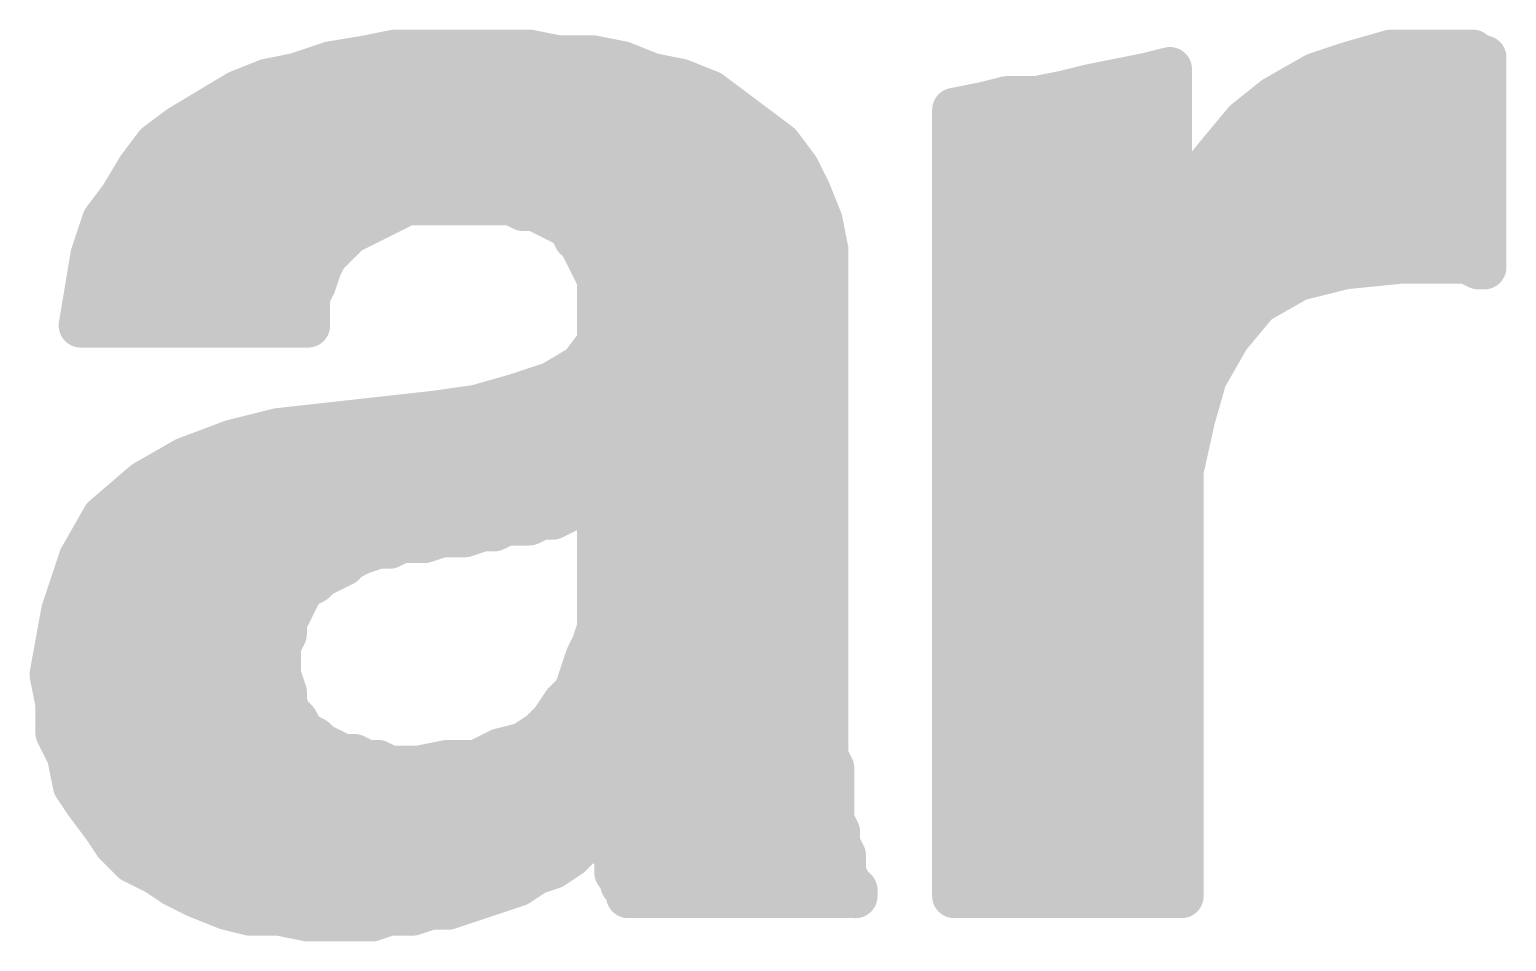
# Model space of a CAD drawing. Extents: x -39 to 68, y -22 to 43.
# Drawn here: x 11.235 to 13.771, y 38.708 to 40.274 of the extents above; entities that cross this region are included whole.
import ezdxf

# ---------------------------------------------------------------- set-up
doc = ezdxf.new("R2010")
doc.units = 0
doc.layers.add('21', color=41, linetype='CONTINUOUS')

msp = doc.modelspace()

# ---------------------------------------------------------------- linework, layer by layer
at = {"layer": '21', "const_width": 0.0762}
for points in [[(11.6932, 40.196), (11.7532, 40.216)], [(11.7532, 40.216), (11.8132, 40.226)], [(11.8132, 40.226), (11.8632, 40.236)], [(11.8512, 40.2336), (12.1052, 40.2336)], [(11.8632, 40.236), (12.0932, 40.236)], [(12.0932, 40.236), (12.1432, 40.226)], [(12.1432, 40.226), (12.2032, 40.226)], [(12.2032, 40.226), (12.2532, 40.216)], [(12.2532, 40.216), (12.3032, 40.196)], [(13.4432, 40.196), (13.5032, 40.216)], [(13.5032, 40.216), (13.5732, 40.236)], [(13.5648, 40.2336), (13.7156, 40.2336)], [(13.5732, 40.236), (13.7132, 40.236)], [(13.7132, 40.236), (13.7232, 40.226)], [(13.7232, 40.226), (13.7332, 40.226)], [(13.7332, 40.226), (13.7332, 39.866)], [(11.6432, 40.186), (11.6932, 40.196)], [(12.3032, 40.196), (12.3532, 40.186)], [(13.1032, 40.186), (13.1532, 40.196)], [(13.1532, 40.196), (13.1932, 40.206)], [(13.1932, 40.206), (13.1932, 39.936)], [(13.3732, 40.156), (13.4432, 40.196)], [(11.5432, 40.136), (11.5932, 40.166)], [(11.5932, 40.166), (11.6432, 40.186)], [(12.3532, 40.186), (12.4032, 40.166)], [(12.4032, 40.166), (12.4432, 40.136)], [(12.9632, 40.156), (13.0132, 40.166)], [(13.0132, 40.166), (13.0532, 40.176)], [(13.0532, 40.176), (13.1032, 40.186)], [(11.5789, 40.1574), (12.4147, 40.1574)], [(12.8232, 40.136), (12.8732, 40.146)], [(12.8732, 40.146), (12.9132, 40.156)], [(12.9132, 40.156), (12.9632, 40.156)], [(12.9702, 40.1574), (13.1932, 40.1574)], [(13.3232, 40.116), (13.3732, 40.156)], [(13.3757, 40.1574), (13.7332, 40.1574)], [(11.4932, 40.106), (11.5432, 40.136)], [(12.4432, 40.136), (12.4832, 40.106)], [(12.8232, 39.966), (12.8232, 40.136)], [(13.2732, 40.056), (13.3232, 40.116)], [(11.4532, 40.076), (11.4932, 40.106)], [(12.4832, 40.106), (12.5232, 40.076)], [(11.4232, 40.036), (11.4532, 40.076)], [(11.4601, 40.0812), (12.5163, 40.0812)], [(12.5232, 40.076), (12.5532, 40.036)], [(12.8232, 40.0812), (13.1932, 40.0812)], [(13.2942, 40.0812), (13.7332, 40.0812)], [(11.3932, 39.986), (11.4232, 40.036)], [(12.5532, 40.036), (12.5732, 39.996)], [(13.2332, 40.006), (13.2732, 40.056)], [(11.3632, 39.946), (11.3932, 39.986)], [(11.4046, 40.005), (12.5687, 40.005)], [(12.5732, 39.996), (12.5932, 39.946)], [(12.8232, 40.005), (13.1932, 40.005)], [(13.1932, 39.936), (13.2332, 40.006)], [(13.2326, 40.005), (13.7332, 40.005)], [(11.8632, 39.966), (11.8432, 39.956)], [(11.8832, 39.976), (11.8632, 39.966)], [(12.0632, 39.976), (11.8832, 39.976)], [(12.0832, 39.966), (12.0632, 39.976)], [(12.1032, 39.966), (12.0832, 39.966)], [(12.1232, 39.956), (12.1032, 39.966)], [(12.8232, 38.786), (12.8232, 39.966)], [(11.3432, 39.886), (11.3632, 39.946)], [(11.8032, 39.936), (11.7832, 39.926)], [(11.8232, 39.946), (11.8032, 39.936)], [(11.8432, 39.956), (11.8232, 39.946)], [(12.1432, 39.946), (12.1232, 39.956)], [(12.1632, 39.936), (12.1432, 39.946)], [(12.1732, 39.916), (12.1632, 39.936)], [(12.5932, 39.946), (12.6032, 39.896)], [(11.3575, 39.9288), (11.7888, 39.9288)], [(11.7732, 39.916), (11.7532, 39.896)], [(11.7832, 39.926), (11.7732, 39.916)], [(12.1668, 39.9288), (12.5966, 39.9288)], [(12.1832, 39.906), (12.1732, 39.916)], [(12.8232, 39.9288), (13.7332, 39.9288)], [(11.3332, 39.826), (11.3432, 39.886)], [(11.7432, 39.886), (11.7332, 39.866)], [(11.7532, 39.896), (11.7432, 39.886)], [(12.1932, 39.886), (12.1832, 39.906)], [(12.2032, 39.866), (12.1932, 39.886)], [(12.6032, 39.896), (12.6032, 39.026)], [(11.7332, 39.866), (11.7232, 39.836)], [(12.2132, 39.846), (12.2032, 39.866)], [(13.4932, 39.866), (13.4132, 39.846)], [(13.5932, 39.876), (13.4932, 39.866)], [(13.7032, 39.876), (13.5932, 39.876)], [(13.7232, 39.866), (13.7032, 39.876)], [(13.7332, 39.866), (13.7232, 39.866)], [(11.3376, 39.8526), (11.7287, 39.8526)], [(11.7232, 39.836), (11.7132, 39.816)], [(12.2099, 39.8526), (12.6032, 39.8526)], [(12.2132, 39.736), (12.2132, 39.846)], [(12.8232, 39.8526), (13.4396, 39.8526)], [(13.4132, 39.846), (13.3432, 39.806)], [(11.3232, 39.766), (11.3332, 39.826)], [(11.7132, 39.816), (11.7132, 39.766)], [(13.3432, 39.806), (13.2932, 39.746)], [(11.7132, 39.766), (11.3232, 39.766)], [(11.3249, 39.7764), (11.7132, 39.7764)], [(12.2132, 39.7764), (12.6032, 39.7764)], [(12.8232, 39.7764), (13.3185, 39.7764)], [(12.1832, 39.696), (12.2132, 39.736)], [(13.2932, 39.746), (13.2532, 39.676)], [(12.1332, 39.666), (12.1832, 39.696)], [(12.1864, 39.7002), (12.6032, 39.7002)], [(12.8232, 39.7002), (13.267, 39.7002)], [(12.0732, 39.646), (12.1332, 39.666)], [(13.2532, 39.676), (13.2332, 39.606)], [(12.0032, 39.626), (12.0732, 39.646)], [(11.7532, 39.596), (11.8432, 39.606)], [(11.8432, 39.606), (11.9332, 39.616)], [(11.9332, 39.616), (12.0032, 39.626)], [(11.9892, 39.624), (12.0037, 39.624)], [(12.0032, 39.626), (12.0532, 39.426)], [(12.0532, 39.426), (12.0032, 39.626)], [(12.0037, 39.624), (12.6032, 39.624)], [(12.8232, 39.624), (13.2383, 39.624)], [(13.2332, 39.606), (13.2132, 39.516)], [(11.5832, 39.566), (11.6632, 39.586)], [(11.6632, 39.586), (11.7532, 39.596)], [(11.8332, 39.386), (11.7532, 39.596)], [(11.7532, 39.596), (11.8332, 39.386)], [(11.5032, 39.536), (11.5832, 39.566)], [(11.4332, 39.496), (11.5032, 39.536)], [(11.5347, 39.5478), (11.7716, 39.5478)], [(11.7716, 39.5478), (12.0228, 39.5478)], [(12.0228, 39.5478), (12.6032, 39.5478)], [(12.8232, 39.5478), (13.2203, 39.5478)], [(13.2132, 39.516), (13.2132, 38.786)], [(11.3632, 39.436), (11.4332, 39.496)], [(11.4047, 39.4716), (11.8006, 39.4716)], [(11.8006, 39.4716), (12.0418, 39.4716)], [(12.0418, 39.4716), (12.2088, 39.4716)], [(12.1732, 39.456), (12.1532, 39.446)], [(12.1932, 39.456), (12.1732, 39.456)], [(12.2032, 39.466), (12.1932, 39.456)], [(12.2132, 39.476), (12.2032, 39.466)], [(12.2132, 39.246), (12.2132, 39.476)], [(12.2132, 39.4716), (12.6032, 39.4716)], [(12.8232, 39.4716), (13.2132, 39.4716)], [(11.3232, 39.366), (11.3632, 39.436)], [(12.1132, 39.436), (12.0932, 39.426)], [(12.1332, 39.436), (12.1132, 39.436)], [(12.1532, 39.446), (12.1332, 39.436)], [(11.9432, 39.406), (11.9132, 39.396)], [(11.9832, 39.406), (11.9432, 39.406)], [(12.0132, 39.416), (11.9832, 39.406)], [(12.0332, 39.416), (12.0132, 39.416)], [(12.0532, 39.426), (12.0332, 39.416)], [(12.0932, 39.426), (12.0532, 39.426)], [(11.34, 39.3954), (11.8296, 39.3954)], [(11.8032, 39.376), (11.7832, 39.366)], [(11.8332, 39.386), (11.8032, 39.376)], [(11.8296, 39.3954), (11.872, 39.3954)], [(11.8532, 39.386), (11.8332, 39.386)], [(11.8732, 39.396), (11.8532, 39.386)], [(11.9132, 39.396), (11.8732, 39.396)], [(12.2132, 39.3954), (12.6032, 39.3954)], [(12.8232, 39.3954), (13.2132, 39.3954)], [(11.2932, 39.276), (11.3232, 39.366)], [(11.7732, 39.356), (11.7532, 39.346)], [(11.7832, 39.366), (11.7732, 39.356)], [(11.7232, 39.326), (11.7032, 39.316)], [(11.7332, 39.336), (11.7232, 39.326)], [(11.7532, 39.346), (11.7332, 39.336)], [(11.3076, 39.3192), (11.7096, 39.3192)], [(11.7032, 39.316), (11.6932, 39.296)], [(12.2132, 39.3192), (12.6032, 39.3192)], [(12.8232, 39.3192), (13.2132, 39.3192)], [(11.2732, 39.166), (11.2932, 39.276)], [(11.6832, 39.276), (11.6732, 39.256)], [(11.6932, 39.296), (11.6832, 39.276)], [(11.6732, 39.256), (11.6732, 39.236)], [(11.2872, 39.243), (11.6732, 39.243)], [(11.6732, 39.236), (11.6632, 39.216)], [(12.2032, 39.216), (12.2132, 39.246)], [(12.2122, 39.243), (12.6032, 39.243)], [(12.8232, 39.243), (13.2132, 39.243)], [(11.6632, 39.216), (11.6632, 39.166)], [(12.1932, 39.196), (12.2032, 39.216)], [(12.1832, 39.166), (12.1932, 39.196)], [(11.2832, 39.116), (11.2732, 39.166)], [(11.2733, 39.1668), (11.6632, 39.1668)], [(11.6632, 39.166), (11.6732, 39.136)], [(12.1732, 39.136), (12.1832, 39.166)], [(12.1835, 39.1668), (12.6032, 39.1668)], [(12.8232, 39.1668), (13.2132, 39.1668)], [(11.6732, 39.136), (11.6732, 39.116)], [(12.1532, 39.116), (12.1732, 39.136)], [(11.2832, 39.066), (11.2832, 39.116)], [(11.6732, 39.116), (11.6832, 39.096)], [(12.1332, 39.086), (12.1532, 39.116)], [(11.2832, 39.0906), (11.6886, 39.0906)], [(11.6832, 39.096), (11.6932, 39.086)], [(11.6932, 39.086), (11.7032, 39.066)], [(12.1132, 39.066), (12.1332, 39.086)], [(12.1363, 39.0906), (12.6032, 39.0906)], [(12.8232, 39.0906), (13.2132, 39.0906)], [(11.3032, 39.026), (11.2832, 39.066)], [(11.7032, 39.066), (11.7232, 39.056)], [(11.7232, 39.056), (11.7332, 39.046)], [(11.7332, 39.046), (11.7532, 39.036)], [(12.0432, 39.036), (12.0832, 39.046)], [(12.0832, 39.046), (12.1132, 39.066)], [(11.3132, 38.976), (11.3032, 39.026)], [(11.7532, 39.036), (11.7732, 39.026)], [(11.7732, 39.026), (11.7932, 39.026)], [(11.7932, 39.026), (11.8132, 39.016)], [(12.0032, 39.016), (12.0432, 39.036)], [(12.6032, 39.026), (12.6132, 39.006)], [(11.3055, 39.0144), (11.8364, 39.0144)], [(11.8132, 39.016), (11.8332, 39.016)], [(11.8332, 39.016), (11.8532, 39.006)], [(11.8532, 39.006), (11.9032, 39.006)], [(11.9032, 39.006), (11.9532, 39.016)], [(11.9452, 39.0144), (12.609, 39.0144)], [(11.9532, 39.016), (12.0032, 39.016)], [(12.6132, 39.006), (12.6132, 38.916)], [(12.8232, 39.0144), (13.2132, 39.0144)], [(11.3332, 38.946), (11.3132, 38.976)], [(11.3632, 38.906), (11.3332, 38.946)], [(11.3391, 38.9382), (12.6132, 38.9382)], [(12.2332, 38.926), (12.2132, 38.896)], [(12.2332, 38.866), (12.2332, 38.926)], [(12.8232, 38.9382), (13.2132, 38.9382)], [(11.3832, 38.876), (11.3632, 38.906)], [(12.2132, 38.896), (12.1832, 38.876)], [(12.6132, 38.916), (12.6232, 38.896)], [(12.6232, 38.896), (12.6232, 38.876)], [(11.4132, 38.846), (11.3832, 38.876)], [(12.1832, 38.876), (12.1632, 38.856)], [(12.6232, 38.876), (12.6332, 38.856)], [(11.3972, 38.862), (12.1692, 38.862)], [(11.4532, 38.826), (11.4132, 38.846)], [(12.1632, 38.856), (12.1332, 38.836)], [(12.2432, 38.856), (12.2332, 38.866)], [(12.2372, 38.862), (12.6302, 38.862)], [(12.2432, 38.826), (12.2432, 38.856)], [(12.6332, 38.856), (12.6332, 38.826)], [(12.8232, 38.862), (13.2132, 38.862)], [(11.4832, 38.806), (11.4532, 38.826)], [(12.1032, 38.826), (12.0732, 38.806)], [(12.1332, 38.836), (12.1032, 38.826)], [(12.2532, 38.816), (12.2432, 38.826)], [(12.6332, 38.826), (12.6432, 38.806)], [(11.5232, 38.786), (11.4832, 38.806)], [(12.0432, 38.796), (12.0132, 38.786)], [(12.0732, 38.806), (12.0432, 38.796)], [(12.2532, 38.806), (12.2532, 38.816)], [(12.2632, 38.796), (12.2532, 38.806)], [(12.2632, 38.786), (12.2632, 38.796)], [(12.6432, 38.806), (12.6532, 38.796)], [(12.6532, 38.796), (12.6532, 38.786)], [(11.5732, 38.766), (11.5232, 38.786)], [(11.5237, 38.7858), (12.0126, 38.7858)], [(11.9832, 38.776), (11.9532, 38.766)], [(12.0132, 38.786), (11.9832, 38.776)], [(12.6532, 38.786), (12.2632, 38.786)], [(13.2132, 38.786), (12.8232, 38.786)], [(11.6132, 38.756), (11.5732, 38.766)], [(11.6632, 38.756), (11.6132, 38.756)], [(11.7132, 38.746), (11.6632, 38.756)], [(11.8232, 38.746), (11.7132, 38.746)], [(11.8532, 38.756), (11.8232, 38.746)], [(11.8932, 38.756), (11.8532, 38.756)], [(11.9232, 38.766), (11.8932, 38.756)], [(11.9532, 38.766), (11.9232, 38.766)]]:
    msp.add_lwpolyline(points, dxfattribs=at)
at = {"layer": '21', "const_width": 0.0381}
for points in [[(11.7501, 40.2348, 1), (11.7563, 40.1972)], [(11.7592, 40.1979, 1), (11.7472, 40.2341)], [(11.8095, 40.2447, 1), (11.8169, 40.2073)], [(11.8163, 40.2072, 1), (11.8101, 40.2448)], [(11.8512, 40.2527, 1), (11.8512, 40.2146)], [(11.8632, 40.2551, 1), (11.8632, 40.217)], [(11.8669, 40.2173, 1), (11.8595, 40.2547)], [(12.0969, 40.2547, 1), (12.0895, 40.2173)], [(12.0932, 40.217, 1), (12.0932, 40.2551)], [(12.1052, 40.2146, 1), (12.1052, 40.2527)], [(12.1432, 40.245, 1), (12.1432, 40.2069)], [(12.1395, 40.2073, 1), (12.1469, 40.2447)], [(12.2069, 40.2447, 1), (12.1995, 40.2073)], [(12.2032, 40.2069, 1), (12.2032, 40.245)], [(12.2603, 40.2337, 1), (12.2461, 40.1983)], [(12.2495, 40.1973, 1), (12.2569, 40.2347)], [(13.498, 40.2343, 1), (13.5084, 40.1977)], [(13.5092, 40.1979, 1), (13.4972, 40.2341)], [(13.5648, 40.2527, 1), (13.5648, 40.2146)], [(13.5732, 40.2551, 1), (13.5732, 40.217)], [(13.5784, 40.2177, 1), (13.568, 40.2543)], [(13.7267, 40.2495, 1), (13.6997, 40.2225)], [(13.7232, 40.245, 1), (13.7232, 40.2069)], [(13.7097, 40.2125, 1), (13.7367, 40.2395)], [(13.7132, 40.217, 1), (13.7132, 40.2551)], [(13.7523, 40.226, 1), (13.7142, 40.226)], [(13.7156, 40.2146, 1), (13.7156, 40.2527)], [(13.7332, 40.2069, 1), (13.7332, 40.245)], [(11.6872, 40.2141, 1), (11.6992, 40.1779)], [(11.6969, 40.1773, 1), (11.6895, 40.2147)], [(12.3069, 40.2147, 1), (12.2995, 40.1773)], [(12.2961, 40.1783, 1), (12.3103, 40.2137)], [(13.1486, 40.2145, 1), (13.1578, 40.1775)], [(13.1569, 40.1773, 1), (13.1495, 40.2147)], [(13.2123, 40.206, 1), (13.1742, 40.206)], [(13.1978, 40.1875, 1), (13.1886, 40.2245)], [(13.4372, 40.2141, 1), (13.4492, 40.1779)], [(13.4527, 40.1795, 1), (13.4337, 40.2125)], [(11.5861, 40.1837, 1), (11.6003, 40.1483)], [(11.603, 40.1497, 1), (11.5834, 40.1823)], [(11.6395, 40.2047, 1), (11.6469, 40.1673)], [(11.6503, 40.1683, 1), (11.6361, 40.2037)], [(12.3603, 40.2037, 1), (12.3461, 40.1683)], [(12.3495, 40.1673, 1), (12.3569, 40.2047)], [(12.4146, 40.1812, 1), (12.3918, 40.1508)], [(12.3961, 40.1483, 1), (12.4103, 40.1837)], [(13.0086, 40.1845, 1), (13.0178, 40.1475)], [(13.0169, 40.1473, 1), (13.0095, 40.1847)], [(13.0495, 40.1947, 1), (13.0569, 40.1573)], [(13.0578, 40.1575, 1), (13.0486, 40.1945)], [(13.0995, 40.2047, 1), (13.1069, 40.1673)], [(13.1069, 40.1673, 1), (13.0995, 40.2047)], [(11.5789, 40.1765, 1), (11.5789, 40.1384)], [(12.4147, 40.1384, 1), (12.4147, 40.1765)], [(12.8686, 40.1645, 1), (12.8778, 40.1275)], [(12.8769, 40.1273, 1), (12.8695, 40.1647)], [(12.9132, 40.175, 1), (12.9132, 40.1369)], [(12.9178, 40.1375, 1), (12.9086, 40.1745)], [(12.9595, 40.1747, 1), (12.9669, 40.1373)], [(12.9702, 40.1765, 1), (12.9702, 40.1384)], [(12.9632, 40.1369, 1), (12.9632, 40.175)], [(13.1932, 40.1384, 1), (13.1932, 40.1765)], [(13.3637, 40.1725, 1), (13.3827, 40.1395)], [(13.3757, 40.1765, 1), (13.3757, 40.1384)], [(13.3851, 40.1411, 1), (13.3613, 40.1709)], [(13.7332, 40.1384, 1), (13.7332, 40.1765)], [(11.5334, 40.1523, 1), (11.553, 40.1197)], [(11.553, 40.1197, 1), (11.5334, 40.1523)], [(12.4546, 40.1512, 1), (12.4318, 40.1208)], [(12.4318, 40.1208, 1), (12.4546, 40.1512)], [(12.8422, 40.136, 1), (12.8041, 40.136)], [(12.8195, 40.1547, 1), (12.8269, 40.1173)], [(13.3113, 40.1309, 1), (13.3351, 40.1011)], [(13.3378, 40.1038, 1), (13.3086, 40.1282)], [(11.4834, 40.1223, 1), (11.503, 40.0897)], [(11.5046, 40.0908, 1), (11.4818, 40.1212)], [(12.4946, 40.1212, 1), (12.4718, 40.0908)], [(12.4718, 40.0908, 1), (12.4946, 40.1212)], [(11.4418, 40.0912, 1), (11.4646, 40.0608)], [(11.4684, 40.0646, 1), (11.438, 40.0874)], [(11.4601, 40.1003, 1), (11.4601, 40.0622)], [(12.5384, 40.0874, 1), (12.508, 40.0646)], [(12.5118, 40.0608, 1), (12.5346, 40.0912)], [(12.5163, 40.0622, 1), (12.5163, 40.1003)], [(12.8232, 40.1003, 1), (12.8232, 40.0622)], [(13.1932, 40.0622, 1), (13.1932, 40.1003)], [(13.2942, 40.1003, 1), (13.2942, 40.0622)], [(13.7332, 40.0622, 1), (13.7332, 40.1003)], [(11.4395, 40.0262, 1), (11.4069, 40.0458)], [(12.5702, 40.0445, 1), (12.5362, 40.0275)], [(13.2586, 40.0682, 1), (13.2878, 40.0438)], [(13.2881, 40.0441, 1), (13.2583, 40.0679)], [(11.408, 40.0474, 1), (11.4384, 40.0246)], [(12.538, 40.0246, 1), (12.5684, 40.0474)], [(11.4084, 39.9746, 1), (11.378, 39.9974)], [(11.4046, 40.0241, 1), (11.4046, 39.986)], [(12.5909, 40.0031, 1), (12.5555, 39.9889)], [(12.5562, 39.9875, 1), (12.5902, 40.0045)], [(12.5687, 39.986, 1), (12.5687, 40.0241)], [(12.8232, 40.0241, 1), (12.8232, 39.986)], [(13.1932, 39.986, 1), (13.1932, 40.0241)], [(13.2326, 40.0241, 1), (13.2326, 39.986)], [(13.2183, 40.0179, 1), (13.2481, 39.9941)], [(13.2497, 39.9965, 1), (13.2167, 40.0155)], [(13.7332, 39.986, 1), (13.7332, 40.0241)], [(11.3769, 39.9958, 1), (11.4095, 39.9762)], [(11.8547, 39.983, 1), (11.8717, 39.949)], [(11.8717, 39.949, 1), (11.8547, 39.983)], [(11.8832, 39.995, 1), (11.8832, 39.9569)], [(11.8917, 39.959, 1), (11.8747, 39.993)], [(12.0717, 39.993, 1), (12.0547, 39.959)], [(12.0632, 39.9569, 1), (12.0632, 39.995)], [(12.0832, 39.9851, 1), (12.0832, 39.947)], [(12.0747, 39.949, 1), (12.0917, 39.983)], [(12.1117, 39.983, 1), (12.0947, 39.949)], [(12.1032, 39.947, 1), (12.1032, 39.9851)], [(12.8422, 39.966, 1), (12.8041, 39.966)], [(11.348, 39.9574, 1), (11.3784, 39.9346)], [(11.3813, 39.94, 1), (11.3451, 39.952)], [(11.7947, 39.953, 1), (11.8117, 39.919)], [(11.8117, 39.919, 1), (11.7947, 39.953)], [(11.8147, 39.963, 1), (11.8317, 39.929)], [(11.8317, 39.929, 1), (11.8147, 39.963)], [(11.8347, 39.973, 1), (11.8517, 39.939)], [(11.8517, 39.939, 1), (11.8347, 39.973)], [(12.1317, 39.973, 1), (12.1147, 39.939)], [(12.1147, 39.939, 1), (12.1317, 39.973)], [(12.1517, 39.963, 1), (12.1347, 39.929)], [(12.1347, 39.929, 1), (12.1517, 39.963)], [(12.1802, 39.9445, 1), (12.1462, 39.9275)], [(12.1547, 39.919, 1), (12.1717, 39.953)], [(12.6119, 39.9497, 1), (12.5745, 39.9423)], [(12.5755, 39.9389, 1), (12.6109, 39.9531)], [(12.8041, 39.966, 1), (12.8422, 39.966)], [(11.3575, 39.9479, 1), (11.3575, 39.9098)], [(11.7597, 39.9295, 1), (11.7867, 39.9025)], [(11.7867, 39.9025, 1), (11.7597, 39.9295)], [(11.7747, 39.943, 1), (11.7917, 39.909)], [(11.7967, 39.9125, 1), (11.7697, 39.9395)], [(11.7888, 39.9098, 1), (11.7888, 39.9479)], [(12.1668, 39.9479, 1), (12.1668, 39.9098)], [(12.1867, 39.9295, 1), (12.1597, 39.9025)], [(12.5966, 39.9098, 1), (12.5966, 39.9479)], [(12.8232, 39.9479, 1), (12.8232, 39.9098)], [(13.1767, 39.9455, 1), (13.2097, 39.9265)], [(13.1742, 39.936, 1), (13.2123, 39.936)], [(13.7332, 39.9098, 1), (13.7332, 39.9479)], [(11.362, 39.8829, 1), (11.3244, 39.8891)], [(11.7602, 39.8775, 1), (11.7262, 39.8945)], [(11.7397, 39.9095, 1), (11.7667, 39.8825)], [(11.7667, 39.8825, 1), (11.7397, 39.9095)], [(12.1562, 39.9075, 1), (12.1902, 39.9245)], [(12.2002, 39.9145, 1), (12.1662, 39.8975)], [(12.1697, 39.8925, 1), (12.1967, 39.9195)], [(12.2102, 39.8945, 1), (12.1762, 39.8775)], [(12.6223, 39.896, 1), (12.5842, 39.896)], [(11.3251, 39.892, 1), (11.3613, 39.88)], [(11.7513, 39.86, 1), (11.7151, 39.872)], [(11.7297, 39.8995, 1), (11.7567, 39.8725)], [(12.1762, 39.8775, 1), (12.2102, 39.8945)], [(12.2202, 39.8745, 1), (12.1862, 39.8575)], [(12.5845, 39.8923, 1), (12.6219, 39.8997)], [(13.4913, 39.885, 1), (13.4951, 39.847)], [(13.4978, 39.8475, 1), (13.4886, 39.8845)], [(13.5932, 39.8951, 1), (13.5932, 39.857)], [(13.5951, 39.857, 1), (13.5913, 39.895)], [(13.7117, 39.893, 1), (13.6947, 39.859)], [(13.7032, 39.857, 1), (13.7032, 39.8951)], [(13.7232, 39.885, 1), (13.7232, 39.8469)], [(13.7147, 39.849, 1), (13.7317, 39.883)], [(13.7332, 39.8469, 1), (13.7332, 39.885)], [(11.3376, 39.8717, 1), (11.3376, 39.8336)], [(11.7402, 39.8275, 1), (11.7062, 39.8445)], [(11.7162, 39.8745, 1), (11.7502, 39.8575)], [(11.7287, 39.8336, 1), (11.7287, 39.8717)], [(12.1862, 39.8575, 1), (12.2202, 39.8745)], [(12.2099, 39.8717, 1), (12.2099, 39.8336)], [(12.2323, 39.846, 1), (12.1942, 39.846)], [(12.1962, 39.8375, 1), (12.2302, 39.8545)], [(12.6032, 39.8336, 1), (12.6032, 39.8717)], [(12.8232, 39.8717, 1), (12.8232, 39.8336)], [(13.4086, 39.8645, 1), (13.4178, 39.8275)], [(13.4227, 39.8295, 1), (13.4037, 39.8625)], [(13.4396, 39.8336, 1), (13.4396, 39.8717)], [(13.7142, 39.866, 1), (13.7523, 39.866)], [(11.3144, 39.8291, 1), (11.352, 39.8229)], [(11.352, 39.8229, 1), (11.3144, 39.8291)], [(11.7323, 39.816, 1), (11.6942, 39.816)], [(11.7051, 39.842, 1), (11.7413, 39.83)], [(11.6962, 39.8245, 1), (11.7302, 39.8075)], [(13.3337, 39.8225, 1), (13.3527, 39.7895)], [(13.3578, 39.7938, 1), (13.3286, 39.8182)], [(11.3232, 39.7851, 1), (11.3232, 39.747)], [(11.3249, 39.7955, 1), (11.3249, 39.7574)], [(11.7132, 39.7574, 1), (11.7132, 39.7955)], [(11.7132, 39.747, 1), (11.7132, 39.7851)], [(12.2132, 39.7955, 1), (12.2132, 39.7574)], [(12.6032, 39.7574, 1), (12.6032, 39.7955)], [(12.8232, 39.7955, 1), (12.8232, 39.7574)], [(13.3185, 39.7574, 1), (13.3185, 39.7955)], [(11.3044, 39.7691, 1), (11.342, 39.7629)], [(11.6942, 39.766, 1), (11.7323, 39.766)], [(12.2284, 39.7246, 1), (12.198, 39.7474)], [(13.2786, 39.7582, 1), (13.3078, 39.7338)], [(13.3097, 39.7365, 1), (13.2767, 39.7555)], [(12.1942, 39.736, 1), (12.2323, 39.736)], [(12.168, 39.7074, 1), (12.1984, 39.6846)], [(12.1864, 39.7193, 1), (12.1864, 39.6812)], [(12.193, 39.6797, 1), (12.1734, 39.7123)], [(12.6032, 39.6812, 1), (12.6032, 39.7193)], [(12.8232, 39.7193, 1), (12.8232, 39.6812)], [(13.267, 39.6812, 1), (13.267, 39.7193)], [(12.1234, 39.6823, 1), (12.143, 39.6497)], [(12.1392, 39.6479, 1), (12.1272, 39.6841)], [(13.2367, 39.6855, 1), (13.2697, 39.6665)], [(13.2715, 39.6708, 1), (13.2349, 39.6812)], [(12.0672, 39.6641, 1), (12.0792, 39.6279)], [(12.0784, 39.6277, 1), (12.068, 39.6643)], [(11.8411, 39.6249, 1), (11.8453, 39.5871)], [(11.8453, 39.5871, 1), (11.8411, 39.6249)], [(11.9305, 39.6349, 1), (11.9359, 39.5971)], [(11.9353, 39.5971, 1), (11.9311, 39.6349)], [(11.9892, 39.6431, 1), (11.9892, 39.605)], [(12.0217, 39.6306, 1), (11.9847, 39.6214)], [(12.0217, 39.6306, 1), (11.9847, 39.6214)], [(11.998, 39.6443, 1), (12.0084, 39.6077)], [(12.0037, 39.6431, 1), (12.0037, 39.605)], [(12.0059, 39.6071, 1), (12.0005, 39.6449)], [(12.0037, 39.605, 1), (12.0037, 39.6431)], [(12.6032, 39.605, 1), (12.6032, 39.6431)], [(12.8232, 39.6431, 1), (12.8232, 39.605)], [(13.2518, 39.6019, 1), (13.2146, 39.6101)], [(13.2383, 39.605, 1), (13.2383, 39.6431)], [(11.6611, 39.6049, 1), (11.6653, 39.5671)], [(11.6678, 39.5675, 1), (11.6586, 39.6045)], [(11.771, 39.6028, 1), (11.7354, 39.5892)], [(11.771, 39.6028, 1), (11.7354, 39.5892)], [(11.7511, 39.6149, 1), (11.7553, 39.5771)], [(11.7553, 39.5771, 1), (11.7511, 39.6149)], [(13.2149, 39.6112, 1), (13.2515, 39.6008)], [(11.5786, 39.5845, 1), (11.5878, 39.5475)], [(11.5899, 39.5482, 1), (11.5765, 39.5838)], [(11.4965, 39.5538, 1), (11.5099, 39.5182)], [(11.5127, 39.5195, 1), (11.4937, 39.5525)], [(11.5347, 39.5669, 1), (11.5347, 39.5288)], [(11.7716, 39.5669, 1), (11.7716, 39.5288)], [(11.7716, 39.5288, 1), (11.7716, 39.5669)], [(12.0228, 39.5669, 1), (12.0228, 39.5288)], [(12.0228, 39.5288, 1), (12.0228, 39.5669)], [(12.6032, 39.5288, 1), (12.6032, 39.5669)], [(12.8232, 39.5669, 1), (12.8232, 39.5288)], [(13.2203, 39.5288, 1), (13.2203, 39.5669)], [(13.2323, 39.516, 1), (13.1942, 39.516)], [(11.4237, 39.5125, 1), (11.4427, 39.4795)], [(11.4456, 39.4815, 1), (11.4208, 39.5105)], [(13.1946, 39.5201, 1), (13.2318, 39.5119)], [(11.4047, 39.4907, 1), (11.4047, 39.4526)], [(11.8006, 39.4907, 1), (11.8006, 39.4526)], [(11.8006, 39.4526, 1), (11.8006, 39.4907)], [(12.0418, 39.4907, 1), (12.0418, 39.4526)], [(12.0418, 39.4526, 1), (12.0418, 39.4907)], [(12.1732, 39.4751, 1), (12.1732, 39.437)], [(12.1817, 39.439, 1), (12.1647, 39.473)], [(12.1897, 39.4795, 1), (12.2167, 39.4525)], [(12.2167, 39.4525, 1), (12.1897, 39.4795)], [(12.1932, 39.437, 1), (12.1932, 39.4751)], [(12.2132, 39.4907, 1), (12.2132, 39.4526)], [(12.2323, 39.476, 1), (12.1942, 39.476)], [(12.2267, 39.4625, 1), (12.1997, 39.4895)], [(12.2088, 39.4526, 1), (12.2088, 39.4907)], [(12.6032, 39.4526, 1), (12.6032, 39.4907)], [(12.8232, 39.4907, 1), (12.8232, 39.4526)], [(13.2132, 39.4526, 1), (13.2132, 39.4907)], [(11.3508, 39.4505, 1), (11.3756, 39.4215)], [(11.3797, 39.4265, 1), (11.3467, 39.4455)], [(12.1132, 39.455, 1), (12.1132, 39.4169)], [(12.1217, 39.419, 1), (12.1047, 39.453)], [(12.1247, 39.453, 1), (12.1417, 39.419)], [(12.1332, 39.4169, 1), (12.1332, 39.455)], [(12.1447, 39.463, 1), (12.1617, 39.429)], [(12.1617, 39.429, 1), (12.1447, 39.463)], [(12.1797, 39.4695, 1), (12.2067, 39.4425)], [(11.9432, 39.425, 1), (11.9432, 39.3869)], [(11.9492, 39.3879, 1), (11.9372, 39.4241)], [(11.9772, 39.4241, 1), (11.9892, 39.3879)], [(11.9832, 39.3869, 1), (11.9832, 39.425)], [(12.0132, 39.4351, 1), (12.0132, 39.397)], [(12.0192, 39.3979, 1), (12.0072, 39.4341)], [(12.0247, 39.433, 1), (12.0417, 39.399)], [(12.0332, 39.397, 1), (12.0332, 39.4351)], [(12.0532, 39.4451, 1), (12.0532, 39.407)], [(12.0347, 39.4214, 1), (12.0717, 39.4306)], [(12.0347, 39.4214, 1), (12.0717, 39.4306)], [(12.0617, 39.409, 1), (12.0447, 39.443)], [(12.0847, 39.443, 1), (12.1017, 39.409)], [(12.0932, 39.407, 1), (12.0932, 39.4451)], [(11.34, 39.4145, 1), (11.34, 39.3764)], [(11.8117, 39.359, 1), (11.7947, 39.393)], [(11.8296, 39.4145, 1), (11.8296, 39.3764)], [(11.8332, 39.4051, 1), (11.8332, 39.367)], [(11.8392, 39.3679, 1), (11.8272, 39.4041)], [(11.8296, 39.3764, 1), (11.8296, 39.4145)], [(11.8447, 39.403, 1), (11.8617, 39.369)], [(11.8532, 39.367, 1), (11.8532, 39.4051)], [(11.8732, 39.4151, 1), (11.8732, 39.377)], [(11.8817, 39.379, 1), (11.8647, 39.413)], [(11.872, 39.3764, 1), (11.872, 39.4145)], [(11.9072, 39.4141, 1), (11.9192, 39.3779)], [(11.9132, 39.377, 1), (11.9132, 39.4151)], [(12.2132, 39.4145, 1), (12.2132, 39.3764)], [(12.6032, 39.3764, 1), (12.6032, 39.4145)], [(12.8232, 39.4145, 1), (12.8232, 39.3764)], [(13.2132, 39.3764, 1), (13.2132, 39.4145)], [(11.3067, 39.3755, 1), (11.3397, 39.3565)], [(11.3413, 39.36, 1), (11.3051, 39.372)], [(11.7597, 39.3695, 1), (11.7867, 39.3425)], [(11.7747, 39.383, 1), (11.7917, 39.349)], [(11.7817, 39.339, 1), (11.7647, 39.373)], [(11.7967, 39.3525, 1), (11.7697, 39.3795)], [(11.7972, 39.3941, 1), (11.8092, 39.3579)], [(11.8154, 39.3792, 1), (11.851, 39.3928)], [(11.8154, 39.3792, 1), (11.851, 39.3928)], [(11.7247, 39.353, 1), (11.7417, 39.319)], [(11.7317, 39.309, 1), (11.7147, 39.343)], [(11.7467, 39.3225, 1), (11.7197, 39.3495)], [(11.7447, 39.363, 1), (11.7617, 39.329)], [(11.7617, 39.329, 1), (11.7447, 39.363)], [(11.3076, 39.3383, 1), (11.3076, 39.3002)], [(11.6947, 39.333, 1), (11.7117, 39.299)], [(11.7202, 39.3075, 1), (11.6862, 39.3245)], [(11.7097, 39.3395, 1), (11.7367, 39.3125)], [(11.7096, 39.3002, 1), (11.7096, 39.3383)], [(12.2132, 39.3383, 1), (12.2132, 39.3002)], [(12.6032, 39.3002, 1), (12.6032, 39.3383)], [(12.8232, 39.3383, 1), (12.8232, 39.3002)], [(13.2132, 39.3002, 1), (13.2132, 39.3383)], [(11.3119, 39.2726, 1), (11.2745, 39.2794)], [(11.7002, 39.2675, 1), (11.6662, 39.2845)], [(11.6762, 39.3045, 1), (11.7102, 39.2875)], [(11.7102, 39.2875, 1), (11.6762, 39.3045)], [(11.2751, 39.282, 1), (11.3113, 39.27)], [(11.6923, 39.256, 1), (11.6542, 39.256)], [(11.6662, 39.2845, 1), (11.7002, 39.2675)], [(11.2872, 39.2621, 1), (11.2872, 39.224)], [(11.6562, 39.2645, 1), (11.6902, 39.2475)], [(11.6902, 39.2275, 1), (11.6562, 39.2445)], [(11.6732, 39.224, 1), (11.6732, 39.2621)], [(12.2122, 39.2621, 1), (12.2122, 39.224)], [(12.1942, 39.246, 1), (12.2323, 39.246)], [(12.2313, 39.24, 1), (12.1951, 39.252)], [(12.6032, 39.224, 1), (12.6032, 39.2621)], [(12.8232, 39.2621, 1), (12.8232, 39.224)], [(13.2132, 39.224, 1), (13.2132, 39.2621)], [(11.6822, 39.216, 1), (11.6441, 39.216)], [(11.6462, 39.2245, 1), (11.6802, 39.2075)], [(11.6542, 39.236, 1), (11.6923, 39.236)], [(12.1851, 39.222, 1), (12.2213, 39.21)], [(12.2202, 39.2075, 1), (12.1862, 39.2245)], [(12.1762, 39.2045, 1), (12.2102, 39.1875)], [(12.2113, 39.19, 1), (12.1751, 39.202)], [(11.2919, 39.1697, 1), (11.2545, 39.1623)], [(11.2545, 39.1694, 1), (11.2919, 39.1626)], [(11.2733, 39.1859, 1), (11.2733, 39.1478)], [(11.6813, 39.172, 1), (11.6451, 39.16)], [(11.6632, 39.1478, 1), (11.6632, 39.1859)], [(12.1651, 39.172, 1), (12.2013, 39.16)], [(12.1835, 39.1859, 1), (12.1835, 39.1478)], [(12.2013, 39.16, 1), (12.1651, 39.172)], [(12.6032, 39.1478, 1), (12.6032, 39.1859)], [(12.8232, 39.1859, 1), (12.8232, 39.1478)], [(13.2132, 39.1478, 1), (13.2132, 39.1859)], [(11.6441, 39.166, 1), (11.6822, 39.166)], [(11.6923, 39.136, 1), (11.6542, 39.136)], [(11.6551, 39.13, 1), (11.6913, 39.142)], [(12.1551, 39.142, 1), (12.1913, 39.13)], [(12.1867, 39.1225, 1), (12.1597, 39.1495)], [(11.3023, 39.116, 1), (11.2642, 39.116)], [(11.2645, 39.1123, 1), (11.3019, 39.1197)], [(11.6902, 39.1245, 1), (11.6562, 39.1075)], [(11.6542, 39.116, 1), (11.6923, 39.116)], [(12.1397, 39.1295, 1), (12.1667, 39.1025)], [(12.1691, 39.1054, 1), (12.1373, 39.1266)], [(11.2832, 39.1097, 1), (11.2832, 39.0716)], [(11.6967, 39.1095, 1), (11.6697, 39.0825)], [(11.6662, 39.0875, 1), (11.7002, 39.1045)], [(11.7102, 39.0945, 1), (11.6762, 39.0775)], [(11.6797, 39.0725, 1), (11.7067, 39.0995)], [(11.6886, 39.0716, 1), (11.6886, 39.1097)], [(12.1173, 39.0966, 1), (12.1491, 39.0754)], [(12.1363, 39.1097, 1), (12.1363, 39.0716)], [(12.1467, 39.0725, 1), (12.1197, 39.0995)], [(12.6032, 39.0716, 1), (12.6032, 39.1097)], [(12.8232, 39.1097, 1), (12.8232, 39.0716)], [(13.2132, 39.0716, 1), (13.2132, 39.1097)], [(11.3002, 39.0745, 1), (11.2662, 39.0575)], [(11.2642, 39.066, 1), (11.3023, 39.066)], [(11.7117, 39.083, 1), (11.6947, 39.049)], [(11.6862, 39.0575, 1), (11.7202, 39.0745)], [(11.7367, 39.0695, 1), (11.7097, 39.0425)], [(11.7417, 39.063, 1), (11.7247, 39.029)], [(11.7147, 39.039, 1), (11.7317, 39.073)], [(12.0878, 39.0275, 1), (12.0786, 39.0645)], [(12.0997, 39.0795, 1), (12.1267, 39.0525)], [(12.1238, 39.0501, 1), (12.1026, 39.0819)], [(11.3219, 39.0297, 1), (11.2845, 39.0223)], [(11.7197, 39.0325, 1), (11.7467, 39.0595)], [(11.7617, 39.053, 1), (11.7447, 39.019)], [(11.7447, 39.019, 1), (11.7617, 39.053)], [(11.7732, 39.0451, 1), (11.7732, 39.007)], [(11.7647, 39.009, 1), (11.7817, 39.043)], [(11.8017, 39.043, 1), (11.7847, 39.009)], [(11.7932, 39.007, 1), (11.7932, 39.0451)], [(12.0386, 39.0545, 1), (12.0478, 39.0175)], [(12.0517, 39.019, 1), (12.0347, 39.053)], [(12.0726, 39.0619, 1), (12.0938, 39.0301)], [(12.6202, 39.0345, 1), (12.5862, 39.0175)], [(11.2862, 39.0175, 1), (11.3202, 39.0345)], [(11.3055, 39.0335, 1), (11.3055, 38.9954)], [(11.8132, 39.0351, 1), (11.8132, 38.997)], [(11.8047, 38.999, 1), (11.8217, 39.033)], [(11.8417, 39.033, 1), (11.8247, 38.999)], [(11.8332, 38.997, 1), (11.8332, 39.0351)], [(11.8532, 39.0251, 1), (11.8532, 38.987)], [(11.8364, 38.9954, 1), (11.8364, 39.0335)], [(11.8447, 38.989, 1), (11.8617, 39.023)], [(11.8995, 39.0247, 1), (11.9069, 38.9873)], [(11.9032, 38.987, 1), (11.9032, 39.0251)], [(11.9452, 39.0335, 1), (11.9452, 38.9954)], [(11.9532, 39.0351, 1), (11.9532, 38.997)], [(11.9569, 38.9973, 1), (11.9495, 39.0347)], [(11.9947, 39.033, 1), (12.0117, 38.999)], [(12.0032, 38.997, 1), (12.0032, 39.0351)], [(12.5842, 39.026, 1), (12.6223, 39.026)], [(12.6323, 39.006, 1), (12.5942, 39.006)], [(12.5962, 38.9975, 1), (12.6302, 39.0145)], [(12.609, 38.9954, 1), (12.609, 39.0335)], [(12.8232, 39.0335, 1), (12.8232, 38.9954)], [(13.2132, 38.9954, 1), (13.2132, 39.0335)], [(11.3291, 38.9866, 1), (11.2973, 38.9654)], [(11.2945, 38.9723, 1), (11.3319, 38.9797)], [(11.3484, 38.9574, 1), (11.318, 38.9346)], [(11.3173, 38.9354, 1), (11.3491, 38.9566)], [(11.3391, 38.9573, 1), (11.3391, 38.9192)], [(12.2523, 38.926, 1), (12.2142, 38.926)], [(12.2491, 38.9154, 1), (12.2173, 38.9366)], [(12.6132, 38.9192, 1), (12.6132, 38.9573)], [(12.8232, 38.9573, 1), (12.8232, 38.9192)], [(13.2132, 38.9192, 1), (13.2132, 38.9573)], [(11.3791, 38.9166, 1), (11.3473, 38.8954)], [(11.348, 38.8946, 1), (11.3784, 38.9174)], [(12.2238, 38.8801, 1), (12.2026, 38.9119)], [(12.6302, 38.9245, 1), (12.5962, 38.9075)], [(12.5942, 38.916, 1), (12.6323, 38.916)], [(12.6423, 38.896, 1), (12.6042, 38.896)], [(11.3967, 38.8895, 1), (11.3697, 38.8625)], [(12.1726, 38.8919, 1), (12.1938, 38.8601)], [(12.1967, 38.8625, 1), (12.1697, 38.8895)], [(12.1973, 38.9066, 1), (12.2291, 38.8854)], [(12.6402, 38.8845, 1), (12.6062, 38.8675)], [(12.6062, 38.8875, 1), (12.6402, 38.9045)], [(11.3673, 38.8654, 1), (11.3991, 38.8866)], [(11.3972, 38.8811, 1), (11.3972, 38.843)], [(11.4217, 38.863, 1), (11.4047, 38.829)], [(12.1497, 38.8695, 1), (12.1767, 38.8425)], [(12.1738, 38.8401, 1), (12.1526, 38.8719)], [(12.1692, 38.843, 1), (12.1692, 38.8811)], [(12.2467, 38.8795, 1), (12.2197, 38.8525)], [(12.2142, 38.866, 1), (12.2523, 38.866)], [(12.2372, 38.8811, 1), (12.2372, 38.843)], [(12.2622, 38.856, 1), (12.2241, 38.856)], [(12.2297, 38.8425, 1), (12.2567, 38.8695)], [(12.6042, 38.876, 1), (12.6423, 38.876)], [(12.6523, 38.856, 1), (12.6142, 38.856)], [(12.6162, 38.8475, 1), (12.6502, 38.8645)], [(12.6302, 38.843, 1), (12.6302, 38.8811)], [(12.8232, 38.8811, 1), (12.8232, 38.843)], [(13.2132, 38.843, 1), (13.2132, 38.8811)], [(11.3997, 38.8325, 1), (11.4267, 38.8595)], [(11.4638, 38.8419, 1), (11.4426, 38.8101)], [(11.4447, 38.809, 1), (11.4617, 38.843)], [(12.0972, 38.8441, 1), (12.1092, 38.8079)], [(12.1138, 38.8101, 1), (12.0926, 38.8419)], [(12.1226, 38.8519, 1), (12.1438, 38.8201)], [(12.1392, 38.8179, 1), (12.1272, 38.8541)], [(12.2567, 38.8395, 1), (12.2297, 38.8125)], [(12.6502, 38.8345, 1), (12.6162, 38.8175)], [(11.4917, 38.823, 1), (11.4747, 38.789)], [(11.4726, 38.7901, 1), (11.4938, 38.8219)], [(12.0372, 38.8141, 1), (12.0492, 38.7779)], [(12.0492, 38.7779, 1), (12.0372, 38.8141)], [(12.0626, 38.8219, 1), (12.0838, 38.7901)], [(12.0792, 38.7879, 1), (12.0672, 38.8241)], [(12.2241, 38.826, 1), (12.2622, 38.826)], [(12.2723, 38.816, 1), (12.2342, 38.816)], [(12.2667, 38.8195, 1), (12.2397, 38.7925)], [(12.2397, 38.8025, 1), (12.2667, 38.8295)], [(12.2823, 38.796, 1), (12.2442, 38.796)], [(12.6142, 38.826, 1), (12.6523, 38.826)], [(12.6567, 38.8195, 1), (12.6297, 38.7925)], [(12.6262, 38.7975, 1), (12.6602, 38.8145)], [(12.6723, 38.796, 1), (12.6341, 38.796)], [(11.5303, 38.8037, 1), (11.5161, 38.7683)], [(11.5237, 38.8049, 1), (11.5237, 38.7668)], [(11.5147, 38.769, 1), (11.5317, 38.803)], [(11.9772, 38.7941, 1), (11.9892, 38.7579)], [(11.9892, 38.7579, 1), (11.9772, 38.7941)], [(12.0072, 38.8041, 1), (12.0192, 38.7679)], [(12.0192, 38.7679, 1), (12.0072, 38.8041)], [(12.0126, 38.7668, 1), (12.0126, 38.8049)], [(12.2342, 38.806, 1), (12.2723, 38.806)], [(12.2632, 38.8051, 1), (12.2632, 38.767)], [(12.2442, 38.786, 1), (12.2823, 38.786)], [(12.2497, 38.7825, 1), (12.2767, 38.8095)], [(12.6341, 38.786, 1), (12.6723, 38.786)], [(12.6397, 38.7825, 1), (12.6667, 38.8095)], [(12.6532, 38.767, 1), (12.6532, 38.8051)], [(12.8232, 38.8051, 1), (12.8232, 38.767)], [(12.8041, 38.786, 1), (12.8422, 38.786)], [(13.1942, 38.786, 1), (13.2323, 38.786)], [(13.2132, 38.767, 1), (13.2132, 38.8051)], [(11.5778, 38.7845, 1), (11.5686, 38.7475)], [(11.5661, 38.7483, 1), (11.5803, 38.7837)], [(11.6132, 38.7751, 1), (11.6132, 38.737)], [(11.6086, 38.7375, 1), (11.6178, 38.7745)], [(11.6669, 38.7747, 1), (11.6595, 38.7373)], [(11.6632, 38.737, 1), (11.6632, 38.7751)], [(11.7132, 38.7651, 1), (11.7132, 38.727)], [(11.7095, 38.7273, 1), (11.7169, 38.7647)], [(11.8172, 38.7641, 1), (11.8292, 38.7279)], [(11.8232, 38.727, 1), (11.8232, 38.7651)], [(11.8532, 38.7751, 1), (11.8532, 38.737)], [(11.8592, 38.7379, 1), (11.8472, 38.7741)], [(11.8872, 38.7741, 1), (11.8992, 38.7379)], [(11.8932, 38.737, 1), (11.8932, 38.7751)], [(11.9232, 38.7851, 1), (11.9232, 38.747)], [(11.9292, 38.7479, 1), (11.9172, 38.7841)], [(11.9472, 38.7841, 1), (11.9592, 38.7479)], [(11.9532, 38.747, 1), (11.9532, 38.7851)]]:
    msp.add_lwpolyline(points, format="xyb", dxfattribs=at)

doc.saveas('drawing.dxf')
